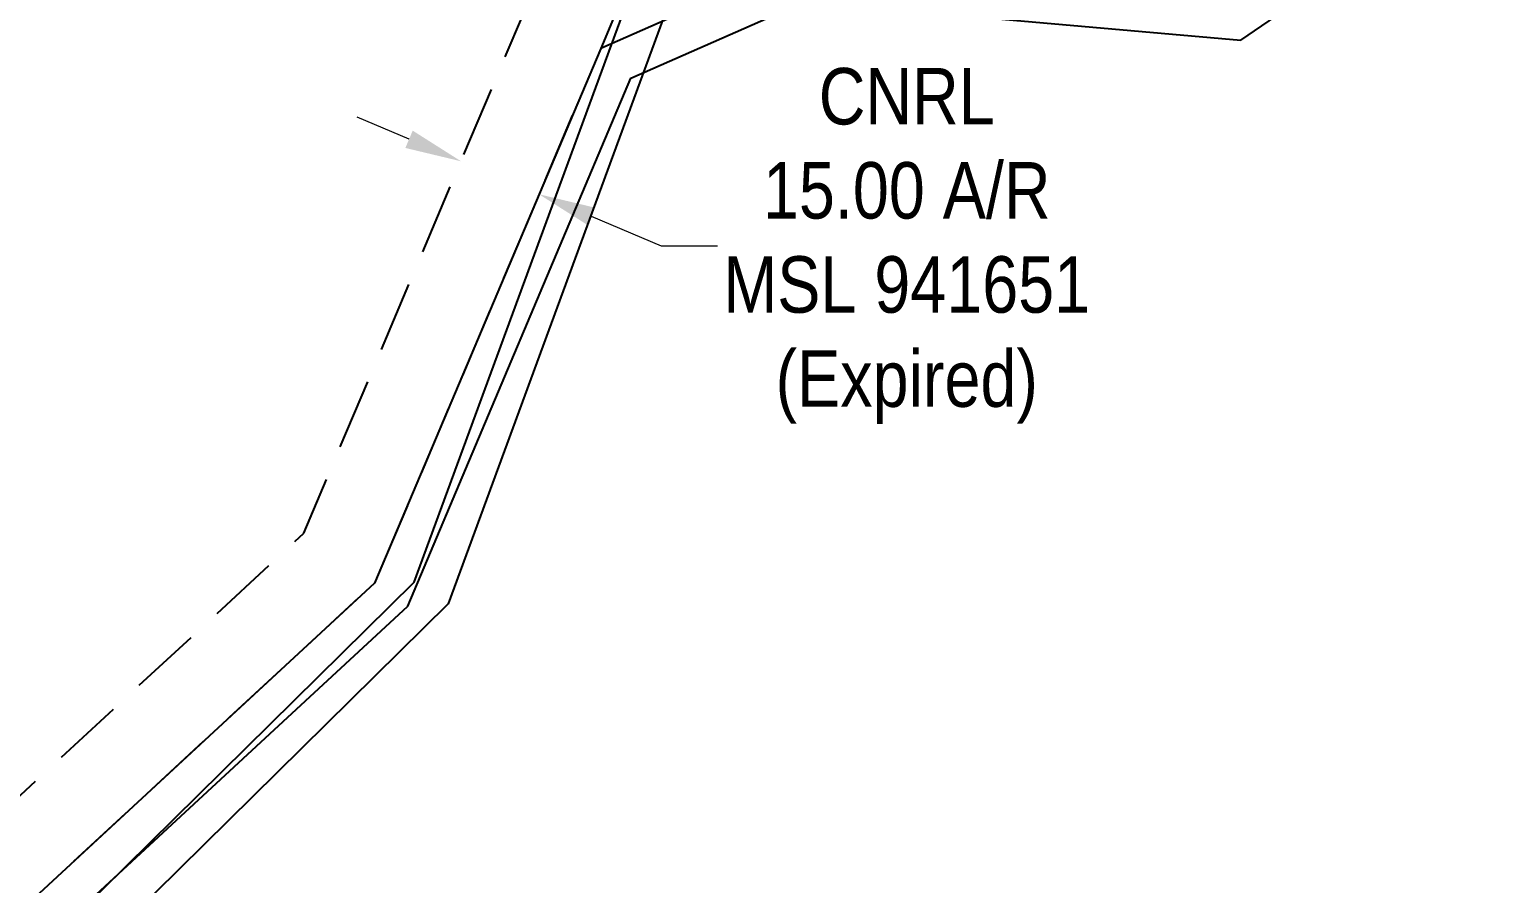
# Model space of a CAD drawing. Extents: x 456630 to 490274, y 6043290 to 6049977.
# Drawn here: x 481232 to 481491.7, y 6043961.8 to 6044113.1 of the extents above; entities that cross this region are included whole.
import ezdxf

# ---------------------------------------------------------------- set-up
doc = ezdxf.new("R2010")
doc.units = 0
doc.header["$LTSCALE"] = 5
doc.header["$PDMODE"] = 35
doc.header["$PDSIZE"] = 5
doc.linetypes.add('foc-ACCESSROAD', pattern=[3.75, 2.5, -1.25])
doc.layers.get('Defpoints').update_dxf_attribs({"color": 9})
doc.layers.add('F-AR', color=190, linetype='foc-ACCESSROAD')
doc.layers.add('F-RW', color=190, linetype='Continuous')
doc.layers.add('F-AR-T', color=190, linetype='Continuous', lineweight=9)
doc.styles.add('80CG', font='ARIALN.TTF', dxfattribs={"height": 10})
doc.dimstyles.new('Compass 5 000', dxfattribs={"dimscale": 5, "dimtxt": 9, "dimasz": 2, "dimexe": 0.2, "dimexo": 0.0625, "dimgap": 0.5, "dimtad": 0, "dimtih": 1, "dimtoh": 1, "dimzin": 0, "dimdsep": 46, "dimtxsty": '80CG', "dimcen": 0.1, "dimse1": 1, "dimse2": 1, "dimclrd": 256, "dimclrt": 256, "dimaunit": 1, "dimadec": 4, "dimazin": 0, "dimtfac": 0.06, "dimtofl": 0, "dimtmove": 0, "dimatfit": 1, "dimfxl": 0.2, "dimtolj": 1, "dimtzin": 0, "dimlwd": -1, "dimarcsym": 0})

# ---------------------------------------------------------------- blocks, each defined once
blk = doc.blocks.new('*D789')
at = {"layer": 'Defpoints', "color": 0, "transparency": 16777216}
for p in [(481342.79, 6044170.81), (481356.6, 6044164.97), (481322.31, 6044083.89)]:
    blk.add_point(p, dxfattribs=at)
at = {"layer": 'F-AR-T', "transparency": 16777216}
for p, q in [((481299.29, 6044093.63), (481290.08, 6044097.52)), ((481331.52, 6044079.99), (481343.94, 6044074.74)), ((481343.94, 6044074.74), (481353.94, 6044074.74))]:
    blk.add_line(p, q, dxfattribs=at)
for points in [[(481299.94, 6044095.16), (481298.64, 6044092.09), (481308.5, 6044089.73)], [(481332.17, 6044081.53), (481330.88, 6044078.46), (481322.31, 6044083.89)]]:
    blk.add_solid(points, dxfattribs=at)
at = {"layer": 'F-AR-T', "transparency": 16777216, "insert": (481387.44, 6044074.74), "char_height": 10, "attachment_point": 5, "style": '80CG', "bg_fill": 3, "box_fill_scale": 1.1, "bg_fill_color": 256, "bg_fill_true_color": 13158600, "bg_fill_transparency": 0}
blk.add_mtext('\\A1;CNRL\\P15.00 A/R\\PMSL 941651\\P(Expired)', dxfattribs=at)

msp = doc.modelspace()

# ---------------------------------------------------------------- linework, layer by layer
at = {"layer": 'F-AR', "flags": 128}
msp.add_lwpolyline([(481102.007, 6043854.879), (481172.713, 6043924.069), (481202.584, 6043951.685), (481280.634, 6044023.845), (481319.42, 6044115.563), (481366.192, 6044226.164), (481377.255, 6044224.967), (481381.768, 6044224.479), (481346.038, 6044139.987), (481333.238, 6044109.72), (481293.192, 6044015.025), (481202.462, 6043931.141), (481183.054, 6043913.198), (481101.882, 6043833.766)], dxfattribs=at)
at = {"layer": 'F-RW', "flags": 128}
for points in [[(481101.798, 6043819.621), (481202.389, 6043918.789), (481300.199, 6044015.217), (481346.037, 6044139.988), (481370.147, 6044205.617), (481377.255, 6044224.967), (481378.678, 6044228.831), (481380.524, 6044233.865), (481401.228, 6044228.748), (481461.236, 6044213.938), (481488.146, 6044207.295), (481646.101, 6044168.302), (481738.806, 6044145.418), (482011.428, 6044009.832)], [(482011.388, 6044002.033), (481736.379, 6044138.807), (481657.792, 6044158.206), (481551.532, 6044184.438), (481395.238, 6044223.022), (481384.934, 6044225.565), (481384.429, 6044224.191), (481377.32, 6044204.84), (481306.23, 6044011.332), (481202.33, 6043908.9), (481101.739, 6043809.731)], [(482047.984, 6043651.702), (481703.924, 6044073.248), (481633.384, 6044143.24), (481529.779, 6044205.187), (481509.426, 6044197.671), (481494.094, 6044152.111), (481444.711, 6044118.35), (481368.173, 6044125.093), (481333.238, 6044109.72), (481293.192, 6044015.025), (481183.054, 6043913.198), (481101.882, 6043833.766)], [(481101.823, 6043823.92), (481187.878, 6043908.128), (481299.049, 6044010.912), (481338.6, 6044104.436), (481369.348, 6044117.967), (481446.591, 6044111.16), (481499.978, 6044147.659), (481514.991, 6044192.268), (481529.062, 6044197.464), (481629.061, 6044137.673), (481698.735, 6044068.541), (482042.897, 6043646.873)]]:
    msp.add_lwpolyline(points, dxfattribs=at)

# ---------------------------------------------------------------- next in the draw order: dimensions: what is measured, and where the dimension line sits
at = {"layer": 'F-AR-T'}
dim = msp.add_linear_dim(base=(481322.314, 6044083.887), p1=(481342.785, 6044170.815), p2=(481356.603, 6044164.972), angle=337.07736, text='CNRL\\P15.00 A/R\\PMSL 941651\\P(Expired)', dimstyle='Compass 5 000', override={"dimtfill": 1}, dxfattribs=at)
dim.commit()
dim.dimension.update_dxf_attribs({"geometry": '*D789', "text_midpoint": (481387.44, 6044074.74), "dimtype": 161})

doc.saveas('drawing.dxf')
